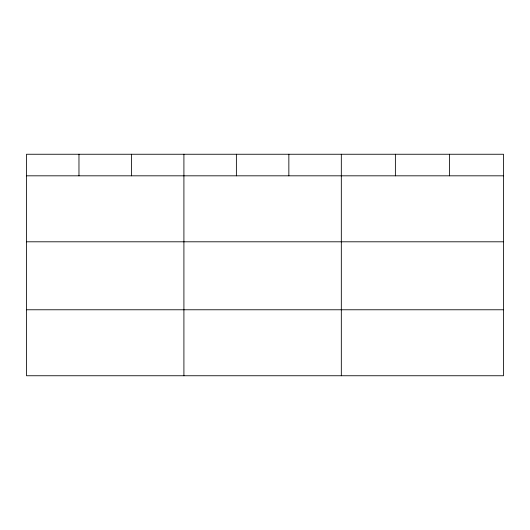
<?xml version="1.0" encoding="UTF-8"?>
<svg xmlns="http://www.w3.org/2000/svg" width="530" height="530" viewBox="0 0 530 530"><rect width="100%" height="100%" fill="white"/><g stroke="black" fill="none" stroke-linecap="round" stroke-linejoin="round"><path stroke-width="0.79" d="M503.5 241.799L503.5 154.25L26.5 154.25L26.5 375.75L503.5 375.75L503.5 241.799L26.5 241.799M26.5 175.821L503.5 175.821M26.5 309.772L503.5 309.772M449.44 154.25L449.44 175.821M395.38 154.25L395.38 175.821M341.32 154.25L341.32 375.75M288.85 154.25L288.85 175.821M236.38 154.25L236.38 175.821M183.91 154.25L183.91 375.75M131.44 154.25L131.44 175.821M78.97 154.25L78.97 175.821"/></g></svg>
